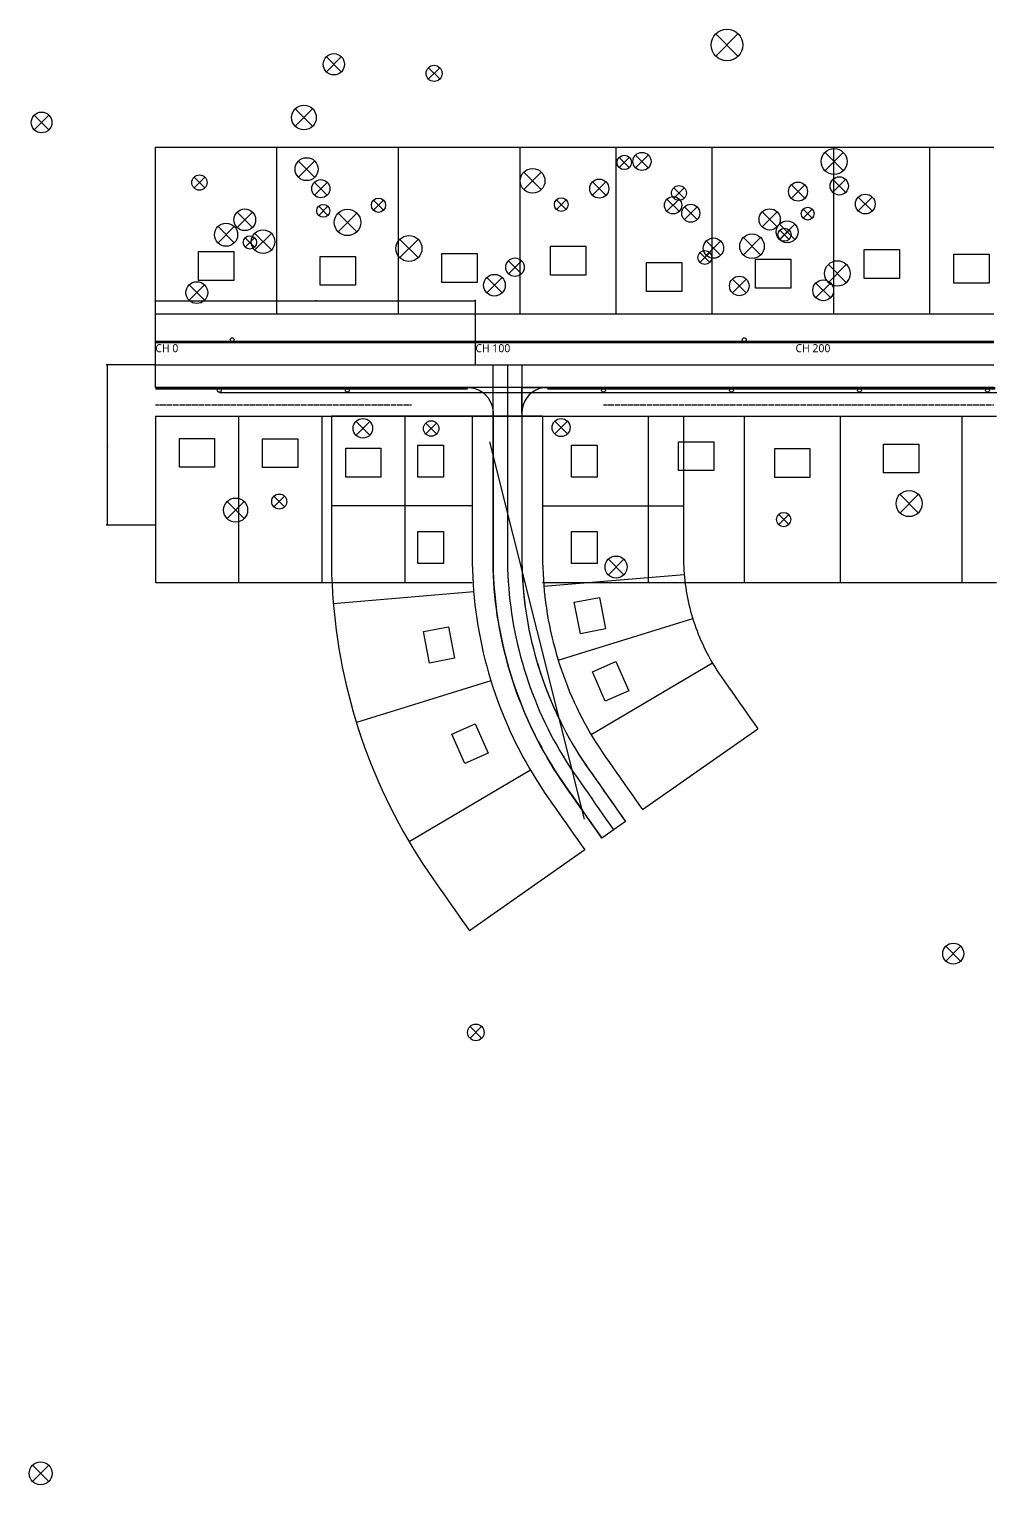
# Model space of a CAD drawing. Header units: metres. Extents: x 21 to 1014, y 0 to 577.
# Drawn here: x 20.6 to 321.1, y 95.1 to 549.9 of the extents above; entities that cross this region are included whole.
import ezdxf

# ---------------------------------------------------------------- set-up
doc = ezdxf.new("R2010")
doc.units = ezdxf.units.M
doc.linetypes.add('CENTER', pattern=[5.08, 3.175, -0.635, 0.635, -0.635])
doc.linetypes.add('DASHED', pattern=[1.524, 1.27, -0.254])
for name, color, linetype in [('C-ANNO', 7, 'CONTINUOUS'), ('C-BLDG', 9, 'CONTINUOUS'), ('C-DIMS', 2, 'CONTINUOUS'), ('C-DRAIN', 5, 'CONTINUOUS'), ('C-PROP-CADASTRE', 4, 'CONTINUOUS'), ('C-ROAD-CL', 1, 'CENTER'), ('C-ROAD-KERB', 7, 'CONTINUOUS'), ('C-ROAD-PAVE', 8, 'CONTINUOUS'), ('C-VEG-TREE', 3, 'CONTINUOUS'), ('C-WATR', 140, 'DASHED')]:
    doc.layers.add(name, color=color, linetype=linetype)
doc.styles.add('OpenSans', font='OpenSans-Regular.ttf')
doc.styles.add('OpenSansCondensed-Light', font='OpenSansCondensed-Light.ttf')
doc.dimstyles.new('EZ_M_100_H25_CM', dxfattribs={"dimtxt": 0.25, "dimasz": 0.25, "dimexe": 0.375, "dimexo": 0.125, "dimgap": 0.1, "dimtad": 1, "dimlfac": 100, "dimzin": 12, "dimdsep": 46, "dimtxsty": 'OpenSansCondensed-Light', "dimtsz": 0.125, "dimcen": 2.5, "dimazin": 3, "dimtfac": 0.5, "dimtmove": 2, "dimatfit": 3})

# ---------------------------------------------------------------- blocks, each defined once
blk = doc.blocks.new('TREE')
for p, q in [((-0.7, -0.7), (0.7, 0.7)), ((-0.7, 0.7), (0.7, -0.7))]:
    blk.add_line(p, q)
blk.add_circle((0, 0), 1)

msp = doc.modelspace()

# ---------------------------------------------------------------- linework, layer by layer
at = {"layer": 'C-BLDG'}
for points in [[(183.5, 482.09011), (194.5, 482.09011), (194.5, 473.09011), (183.5, 473.09011)], [(73.5, 480.42881), (84.5, 480.42881), (84.5, 471.42881), (73.5, 471.42881)], [(111.5, 478.94067), (122.5, 478.94067), (122.5, 469.94067), (111.5, 469.94067)], [(149.5, 479.80761), (160.5, 479.80761), (160.5, 470.80761), (149.5, 470.80761)], [(247.5, 478.02397), (258.5, 478.02397), (258.5, 469.02397), (247.5, 469.02397)], [(281.5, 481.04794), (292.5, 481.04794), (292.5, 472.04794), (281.5, 472.04794)], [(309.5, 479.57731), (320.5, 479.57731), (320.5, 470.57731), (309.5, 470.57731)], [(213.5, 476.99922), (224.5, 476.99922), (224.5, 467.99922), (213.5, 467.99922)], [(67.5, 422.05961), (78.5, 422.05961), (78.5, 413.05961), (67.5, 413.05961)], [(93.5, 421.9593), (104.5, 421.9593), (104.5, 412.9593), (93.5, 412.9593)], [(119.5, 419.00359), (130.5, 419.00359), (130.5, 410.00359), (119.5, 410.00359)], [(150, 420), (150, 410), (142, 410), (142, 420)], [(198, 420), (198, 410), (190, 410), (190, 420)], [(223.5, 421.04192), (234.5, 421.04192), (234.5, 412.04192), (223.5, 412.04192)], [(253.5, 418.8923), (264.5, 418.8923), (264.5, 409.8923), (253.5, 409.8923)], [(287.5, 420.26978), (298.5, 420.26978), (298.5, 411.26978), (287.5, 411.26978)], [(150, 393), (150, 383), (142, 383), (142, 393)], [(198, 393), (198, 383), (190, 383), (190, 393)], [(198.73222, 372.38287), (200.63717, 362.56599), (192.78367, 361.04203), (190.87871, 370.85891)], [(151.61119, 363.2391), (153.51614, 353.42222), (145.66264, 351.89825), (143.75768, 361.71514)], [(203.84767, 352.33848), (207.89481, 343.19404), (200.57927, 339.95633), (196.53212, 349.10076)], [(159.9544, 332.91218), (164.00154, 323.76775), (156.686, 320.53003), (152.63885, 329.67446)]]:
    msp.add_lwpolyline(points, close=True, dxfattribs=at)
at = {"layer": 'C-DRAIN'}
for points in [[(80, 436.4), (84, 436.4), (88, 436.4), (92, 436.4), (96, 436.4), (100, 436.4), (104, 436.4), (108, 436.4), (112, 436.4), (116, 436.4), (120, 436.4), (124, 436.4), (128, 436.4), (132, 436.4), (136, 436.4), (140, 436.4), (144, 436.4), (148, 436.4), (152, 436.4), (156, 436.4), (160, 436.4), (164, 436.4), (168, 436.4), (172, 436.4), (176, 436.4), (180, 436.4), (184, 436.4), (188, 436.4), (192, 436.4), (196, 436.4), (200, 436.4), (204, 436.4), (208, 436.4), (212, 436.4), (216, 436.4), (220, 436.4), (224, 436.4), (228, 436.4), (232, 436.4), (236, 436.4), (240, 436.4), (244, 436.4), (248, 436.4), (252, 436.4), (256, 436.4), (260, 436.4), (264, 436.4), (268, 436.4), (272, 436.4), (276, 436.4), (280, 436.4), (284, 436.4), (288, 436.4), (292, 436.4), (296, 436.4), (300, 436.4), (304, 436.4), (308, 436.4), (312, 436.4), (316, 436.4), (320, 436.4), (324, 436.4)], [(164.4, 421), (193.99742, 303.12898)]]:
    msp.add_lwpolyline(points, dxfattribs=at)
for centre in [(84, 452.9), (244, 452.9), (80, 437.1), (120, 437.1), (200, 437.1), (240, 437.1), (280, 437.1), (320, 437.1)]:
    msp.add_circle(centre, 0.6, dxfattribs=at)
at = {"layer": 'C-PROP-CADASTRE'}
for points in [[(60, 513), (62, 513), (64, 513), (66, 513), (68, 513), (70, 513), (72, 513), (74, 513), (76, 513), (78, 513), (80, 513), (82, 513), (84, 513), (86, 513), (88, 513), (90, 513), (92, 513), (94, 513), (96, 513), (98, 513), (100, 513), (102, 513), (104, 513), (106, 513), (108, 513), (110, 513), (112, 513), (114, 513), (116, 513), (118, 513), (120, 513), (122, 513), (124, 513), (126, 513), (128, 513), (130, 513), (132, 513), (134, 513), (136, 513), (138, 513), (140, 513), (142, 513), (144, 513), (146, 513), (148, 513), (150, 513), (152, 513), (154, 513), (156, 513), (158, 513), (160, 513), (162, 513), (164, 513), (166, 513), (168, 513), (170, 513), (172, 513), (174, 513), (176, 513), (178, 513), (180, 513), (182, 513), (184, 513), (186, 513), (188, 513), (190, 513), (192, 513), (194, 513), (196, 513), (198, 513), (200, 513), (202, 513), (204, 513), (206, 513), (208, 513), (210, 513), (212, 513), (214, 513), (216, 513), (218, 513), (220, 513), (222, 513), (224, 513), (226, 513), (228, 513), (230, 513), (232, 513), (234, 513), (236, 513), (238, 513), (240, 513), (242, 513), (244, 513), (246, 513), (248, 513), (250, 513), (252, 513), (254, 513), (256, 513), (258, 513), (260, 513), (262, 513), (264, 513), (266, 513), (268, 513), (270, 513), (272, 513), (274, 513), (276, 513), (278, 513), (280, 513), (282, 513), (284, 513), (286, 513), (288, 513), (290, 513), (292, 513), (294, 513), (296, 513), (298, 513), (300, 513), (302, 513), (304, 513), (306, 513), (308, 513), (310, 513), (312, 513), (314, 513), (316, 513), (318, 513), (320, 513), (322, 513)], [(60, 461), (60, 513)], [(98, 461), (98, 513)], [(136, 461), (136, 513)], [(174, 461), (174, 513)], [(204, 461), (204, 513)], [(234, 461), (234, 513)], [(272, 461), (272, 513)], [(302, 461), (302, 513)], [(60, 461), (62, 461), (64, 461), (66, 461), (68, 461), (70, 461), (72, 461), (74, 461), (76, 461), (78, 461), (80, 461), (82, 461), (84, 461), (86, 461), (88, 461), (90, 461), (92, 461), (94, 461), (96, 461), (98, 461), (100, 461), (102, 461), (104, 461), (106, 461), (108, 461), (110, 461), (112, 461), (114, 461), (116, 461), (118, 461), (120, 461), (122, 461), (124, 461), (126, 461), (128, 461), (130, 461), (132, 461), (134, 461), (136, 461), (138, 461), (140, 461), (142, 461), (144, 461), (146, 461), (148, 461), (150, 461), (152, 461), (154, 461), (156, 461), (158, 461), (160, 461), (162, 461), (164, 461), (166, 461), (168, 461), (170, 461), (172, 461), (174, 461), (176, 461), (178, 461), (180, 461), (182, 461), (184, 461), (186, 461), (188, 461), (190, 461), (192, 461), (194, 461), (196, 461), (198, 461), (200, 461), (202, 461), (204, 461), (206, 461), (208, 461), (210, 461), (212, 461), (214, 461), (216, 461), (218, 461), (220, 461), (222, 461), (224, 461), (226, 461), (228, 461), (230, 461), (232, 461), (234, 461), (236, 461), (238, 461), (240, 461), (242, 461), (244, 461), (246, 461), (248, 461), (250, 461), (252, 461), (254, 461), (256, 461), (258, 461), (260, 461), (262, 461), (264, 461), (266, 461), (268, 461), (270, 461), (272, 461), (274, 461), (276, 461), (278, 461), (280, 461), (282, 461), (284, 461), (286, 461), (288, 461), (290, 461), (292, 461), (294, 461), (296, 461), (298, 461), (300, 461), (302, 461), (304, 461), (306, 461), (308, 461), (310, 461), (312, 461), (314, 461), (316, 461), (318, 461), (320, 461), (322, 461)], [(60, 429), (61.98, 429), (63.96, 429), (65.94, 429), (67.92, 429), (69.9, 429), (71.88, 429), (73.86, 429), (75.84, 429), (77.82, 429), (79.8, 429), (81.78, 429), (83.76, 429), (85.74, 429), (87.72, 429), (89.7, 429), (91.68, 429), (93.66, 429), (95.64, 429), (97.62, 429), (99.6, 429), (101.58, 429), (103.56, 429), (105.54, 429), (107.52, 429), (109.5, 429), (111.48, 429), (113.46, 429), (115.44, 429), (117.42, 429), (119.4, 429), (121.38, 429), (123.36, 429), (125.34, 429), (127.32, 429), (129.3, 429), (131.28, 429), (133.26, 429), (135.24, 429), (137.22, 429), (139.2, 429), (141.18, 429), (143.16, 429), (145.14, 429), (147.12, 429), (149.1, 429), (151.08, 429), (153.06, 429), (155.04, 429), (157.02, 429), (159, 429)], [(60, 429), (60, 377)], [(86, 429), (86, 377)], [(112, 429), (112, 377)], [(115, 429), (115, 427.01009), (115, 425.02018), (115, 423.03027), (115, 421.04036), (115, 419.05045), (115, 417.06054), (115, 415.07063), (115, 413.08072), (115, 411.0908), (115, 409.10089), (115, 407.11098), (115, 405.12107), (115, 403.13116), (115, 401.14125), (115, 399.15134), (115, 397.16143), (115, 395.17152), (115, 393.18161), (115, 391.1917), (115, 389.20179), (115, 387.21188), (115, 385.22197), (115.01899, 382.42184), (115.0858, 379.52069), (115.20071, 376.62105), (115.36368, 373.72371), (115.57467, 370.82947), (115.83362, 367.93913), (116.14047, 365.05348), (116.49512, 362.17331), (116.89749, 359.29942), (117.34745, 356.4326), (117.84489, 353.57363), (118.38966, 350.7233), (118.98163, 347.8824), (119.62062, 345.05171), (120.30646, 342.232), (121.03896, 339.42405), (121.81792, 336.62864), (122.64313, 333.84652), (123.51436, 331.07847), (124.43137, 328.32525), (125.3939, 325.58761), (126.4017, 322.86631), (127.45448, 320.16209), (128.55196, 317.4757), (129.69383, 314.80788), (130.87979, 312.15936), (132.1095, 309.53088), (133.38262, 306.92314), (134.69881, 304.33687), (136.0577, 301.77278), (137.45893, 299.23158), (138.9021, 296.71396), (140.38682, 294.22062), (141.91267, 291.75224), (143.47925, 289.30951), (145.08612, 286.89308), (146.70626, 284.54148), (147.84763, 282.91144), (148.98899, 281.2814), (150.13036, 279.65136), (151.27173, 278.02132), (152.41309, 276.39128), (153.55446, 274.76124), (154.69582, 273.1312), (155.83719, 271.50116), (156.97856, 269.87112), (158.11992, 268.24108)], [(159, 429), (115, 429)], [(138, 429), (138, 377)], [(159, 429), (159, 427.01009), (159, 425.02018), (159, 423.03027), (159, 421.04036), (159, 419.05045), (159, 417.06054), (159, 415.07063), (159, 413.08072), (159, 411.0908), (159, 409.10089), (159, 407.11098), (159, 405.12107), (159, 403.13116), (159, 401.14125), (159, 399.15134), (159, 397.16143), (159, 395.17152), (159, 393.18161), (159, 391.1917), (159, 389.20179), (159, 387.21188), (159, 385.22197), (159.01422, 383.07007), (159.06423, 380.89835), (159.15024, 378.72776), (159.27224, 376.55889), (159.43018, 374.39235), (159.62403, 372.22872), (159.85372, 370.0686), (160.11921, 367.91259), (160.4204, 365.76128), (160.75723, 363.61526), (161.1296, 361.47512), (161.5374, 359.34145), (161.98053, 357.21483), (162.45886, 355.09585), (162.97226, 352.9851), (163.52059, 350.88315), (164.1037, 348.79058), (164.72143, 346.70797), (165.37361, 344.63588), (166.06005, 342.5749), (166.78058, 340.52558), (167.53499, 338.48849), (168.32307, 336.46419), (169.14461, 334.45324), (169.99938, 332.45619), (170.88716, 330.47358), (171.80768, 328.50597), (172.7607, 326.55389), (173.74597, 324.61789), (174.7632, 322.69848), (175.81211, 320.79621), (176.89243, 318.9116), (178.00385, 317.04515), (179.14606, 315.19739), (180.31876, 313.36883), (181.52161, 311.55996), (182.74895, 309.77884), (183.89032, 308.1488), (185.03168, 306.51876), (186.17305, 304.88872), (187.31442, 303.25868), (188.45578, 301.62864), (189.59715, 299.9986), (190.73851, 298.36856), (191.87988, 296.73852), (193.02125, 295.10849), (194.16261, 293.47845)], [(159, 429), (181, 429)], [(181, 429), (159, 429)], [(181, 429), (182.99783, 429), (184.99565, 429), (186.99348, 429), (188.9913, 429), (190.98913, 429), (192.98696, 429), (194.98478, 429), (196.98261, 429), (198.98043, 429), (200.97826, 429), (202.97609, 429), (204.97391, 429), (206.97174, 429), (208.96957, 429), (210.96739, 429), (212.96522, 429), (214.96304, 429), (216.96087, 429), (218.9587, 429), (220.95652, 429), (222.95435, 429), (224.95217, 429), (226.95, 429), (228.94783, 429), (230.94565, 429), (232.94348, 429), (234.9413, 429), (236.93913, 429), (238.93696, 429), (240.93478, 429), (242.93261, 429), (244.93043, 429), (246.92826, 429), (248.92609, 429), (250.92391, 429), (252.92174, 429), (254.91957, 429), (256.91739, 429), (258.91522, 429), (260.91304, 429), (262.91087, 429), (264.9087, 429), (266.90652, 429), (268.90435, 429), (270.90217, 429), (272.9, 429), (274.89783, 429), (276.89565, 429), (278.89348, 429), (280.8913, 429), (282.88913, 429), (284.88696, 429), (286.88478, 429), (288.88261, 429), (290.88043, 429), (292.87826, 429), (294.87609, 429), (296.87391, 429), (298.87174, 429), (300.86957, 429), (302.86739, 429), (304.86522, 429), (306.86304, 429), (308.86087, 429), (310.8587, 429), (312.85652, 429), (314.85435, 429), (316.85217, 429), (318.85, 429), (320.84783, 429), (322.84565, 429)], [(181, 429), (181, 427.01009), (181, 425.02018), (181, 423.03027), (181, 421.04036), (181, 419.05045), (181, 417.06054), (181, 415.07063), (181, 413.08072), (181, 411.0908), (181, 409.10089), (181, 407.11098), (181, 405.12107), (181, 403.13116), (181, 401.14125), (181, 399.15134), (181, 397.16143), (181, 395.17152), (181, 393.18161), (181, 391.1917), (181, 389.20179), (181, 387.21188), (181, 385.22197), (181.01183, 383.39418), (181.05344, 381.58717), (181.12501, 379.78111), (181.22652, 377.97648), (181.35794, 376.17378), (181.51923, 374.37351), (181.71035, 372.57617), (181.93125, 370.78223), (182.18186, 368.99221), (182.46213, 367.20659), (182.77196, 365.42586), (183.11128, 363.65052), (183.47998, 361.88104), (183.87798, 360.11792), (184.30517, 358.36165), (184.76141, 356.6127), (185.24659, 354.87155), (185.76058, 353.13869), (186.30323, 351.41459), (186.87439, 349.69973), (187.47392, 347.99457), (188.10163, 346.29959), (188.75736, 344.61524), (189.44094, 342.94201), (190.15216, 341.28034), (190.89084, 339.63069), (191.65677, 337.99352), (192.44975, 336.36927), (193.26954, 334.75839), (194.11594, 333.16133), (194.9887, 331.57853), (195.88759, 330.01041), (196.81236, 328.45742), (197.76275, 326.91997), (198.73851, 325.39849), (199.73936, 323.8934), (200.7703, 322.39752), (201.91166, 320.76748), (203.05303, 319.13744), (204.1944, 317.5074), (205.33576, 315.87736), (206.47713, 314.24732), (207.61849, 312.61728), (208.75986, 310.98725), (209.90122, 309.35721), (211.04259, 307.72717), (212.18396, 306.09713)], [(181, 429), (225, 429)], [(214, 429), (214, 377)], [(225, 429), (225, 427.01009), (225, 425.02018), (225, 423.03027), (225, 421.04036), (225, 419.05045), (225, 417.06054), (225, 415.07063), (225, 413.08072), (225, 411.0908), (225, 409.10089), (225, 407.11098), (225, 405.12107), (225, 403.13116), (225, 401.14125), (225, 399.15134), (225, 397.16143), (225, 395.17152), (225, 393.18161), (225, 391.1917), (225, 389.20179), (225, 387.21188), (225, 385.22197), (225.00705, 384.0424), (225.03187, 382.96483), (225.07455, 381.88782), (225.13508, 380.81166), (225.21345, 379.73666), (225.30963, 378.6631), (225.4236, 377.59129), (225.55533, 376.52152), (225.70478, 375.45407), (225.87191, 374.38925), (226.05667, 373.32735), (226.25902, 372.26866), (226.47889, 371.21346), (226.71623, 370.16206), (226.97097, 369.11474), (227.24304, 368.07179), (227.53237, 367.03349), (227.83888, 366.00014), (228.16248, 364.972), (228.50308, 363.94938), (228.86059, 362.93254), (229.23492, 361.92177), (229.62595, 360.91735), (230.03359, 359.91955), (230.45771, 358.92864), (230.89821, 357.94491), (231.35496, 356.96861), (231.82783, 356.00002), (232.3167, 355.03941), (232.82143, 354.08703), (233.34189, 353.14316), (233.87792, 352.20804), (234.42939, 351.28195), (234.99614, 350.36512), (235.57801, 349.45782), (236.17485, 348.56029), (236.81299, 347.63488), (237.95435, 346.00484), (239.09572, 344.37481), (240.23709, 342.74477), (241.37845, 341.11473), (242.51982, 339.48469), (243.66118, 337.85465), (244.80255, 336.22461), (245.94391, 334.59457), (247.08528, 332.96453), (248.22665, 331.33449)], [(244, 429), (244, 377)], [(274, 429), (274, 377)], [(312, 429), (312, 377)], [(159, 401), (115, 401)], [(181, 401), (225, 401)], [(181.37825, 375.92718), (225.22556, 379.5896)], [(60, 377), (61.98, 377), (63.96, 377), (65.94, 377), (67.92, 377), (69.9, 377), (71.88, 377), (73.86, 377), (75.84, 377), (77.82, 377), (79.8, 377), (81.78, 377), (83.76, 377), (85.74, 377), (87.72, 377), (89.7, 377), (91.68, 377), (93.66, 377), (95.64, 377), (97.62, 377), (99.6, 377), (101.58, 377), (103.56, 377), (105.54, 377), (107.52, 377), (109.5, 377), (111.48, 377), (113.46, 377), (115.44, 377), (117.42, 377), (119.4, 377), (121.38, 377), (123.36, 377), (125.34, 377), (127.32, 377), (129.3, 377), (131.28, 377), (133.26, 377), (135.24, 377), (137.22, 377), (139.2, 377), (141.18, 377), (143.16, 377), (145.14, 377), (147.12, 377), (149.1, 377), (151.08, 377), (153.06, 377), (155.04, 377), (157.02, 377), (159, 377)], [(159.4546, 374.09596), (115.60729, 370.43354)], [(181, 377), (182.99783, 377), (184.99565, 377), (186.99348, 377), (188.9913, 377), (190.98913, 377), (192.98696, 377), (194.98478, 377), (196.98261, 377), (198.98043, 377), (200.97826, 377), (202.97609, 377), (204.97391, 377), (206.97174, 377), (208.96957, 377), (210.96739, 377), (212.96522, 377), (214.96304, 377), (216.96087, 377), (218.9587, 377), (220.95652, 377), (222.95435, 377), (224.95217, 377), (226.95, 377), (228.94783, 377), (230.94565, 377), (232.94348, 377), (234.9413, 377), (236.93913, 377), (238.93696, 377), (240.93478, 377), (242.93261, 377), (244.93043, 377), (246.92826, 377), (248.92609, 377), (250.92391, 377), (252.92174, 377), (254.91957, 377), (256.91739, 377), (258.91522, 377), (260.91304, 377), (262.91087, 377), (264.9087, 377), (266.90652, 377), (268.90435, 377), (270.90217, 377), (272.9, 377), (274.89783, 377), (276.89565, 377), (278.89348, 377), (280.8913, 377), (282.88913, 377), (284.88696, 377), (286.88478, 377), (288.88261, 377), (290.88043, 377), (292.87826, 377), (294.87609, 377), (296.87391, 377), (298.87174, 377), (300.86957, 377), (302.86739, 377), (304.86522, 377), (306.86304, 377), (308.86087, 377), (310.8587, 377), (312.85652, 377), (314.85435, 377), (316.85217, 377), (318.85, 377), (320.84783, 377), (322.84565, 377)], [(185.86832, 352.7883), (227.90313, 365.79119)], [(196.13823, 329.58369), (234.02738, 351.95357)], [(164.85092, 346.28685), (122.81611, 333.28396)], [(212.18396, 306.09713), (248.22665, 331.33449)], [(177.19365, 318.39874), (139.3045, 296.02885)], [(194.16261, 293.47845), (158.11992, 268.24108)]]:
    msp.add_lwpolyline(points, dxfattribs=at)
at = {"layer": 'C-ROAD-CL'}
for points in [[(60, 445), (62, 445), (64, 445), (66, 445), (68, 445), (70, 445), (72, 445), (74, 445), (76, 445), (78, 445), (80, 445), (82, 445), (84, 445), (86, 445), (88, 445), (90, 445), (92, 445), (94, 445), (96, 445), (98, 445), (100, 445), (102, 445), (104, 445), (106, 445), (108, 445), (110, 445), (112, 445), (114, 445), (116, 445), (118, 445), (120, 445), (122, 445), (124, 445), (126, 445), (128, 445), (130, 445), (132, 445), (134, 445), (136, 445), (138, 445), (140, 445), (142, 445), (144, 445), (146, 445), (148, 445), (150, 445), (152, 445), (154, 445), (156, 445), (158, 445), (160, 445), (162, 445), (164, 445), (166, 445), (168, 445), (170, 445), (172, 445), (174, 445), (176, 445), (178, 445), (180, 445), (182, 445), (184, 445), (186, 445), (188, 445), (190, 445), (192, 445), (194, 445), (196, 445), (198, 445), (200, 445), (202, 445), (204, 445), (206, 445), (208, 445), (210, 445), (212, 445), (214, 445), (216, 445), (218, 445), (220, 445), (222, 445), (224, 445), (226, 445), (228, 445), (230, 445), (232, 445), (234, 445), (236, 445), (238, 445), (240, 445), (242, 445), (244, 445), (246, 445), (248, 445), (250, 445), (252, 445), (254, 445), (256, 445), (258, 445), (260, 445), (262, 445), (264, 445), (266, 445), (268, 445), (270, 445), (272, 445), (274, 445), (276, 445), (278, 445), (280, 445), (282, 445), (284, 445), (286, 445), (288, 445), (290, 445), (292, 445), (294, 445), (296, 445), (298, 445), (300, 445), (302, 445), (304, 445), (306, 445), (308, 445), (310, 445), (312, 445), (314, 445), (316, 445), (318, 445), (320, 445), (322, 445)], [(170, 445), (170, 443.00904), (170, 441.01808), (170, 439.02712), (170, 437.03616), (170, 435.04521), (170, 433.05425), (170, 431.06329), (170, 429.07233), (170, 427.08137), (170, 425.09041), (170, 423.09945), (170, 421.10849), (170, 419.11754), (170, 417.12658), (170, 415.13562), (170, 413.14466), (170, 411.1537), (170, 409.16274), (170, 407.17178), (170, 405.18082), (170, 403.18986), (170, 401.19891), (170, 399.20795), (170, 397.21699), (170, 395.22603), (170, 393.23507), (170, 391.24411), (170, 389.25315), (170, 387.26219), (170, 385.27124), (170.01232, 383.28034), (170.05737, 381.28991), (170.13543, 379.3005), (170.24648, 377.31267), (170.3905, 375.32695), (170.56745, 373.34389), (170.77726, 371.36404), (171.0199, 369.38795), (171.29529, 367.41615), (171.60335, 365.44919), (171.94401, 363.48761), (172.31716, 361.53196), (172.7227, 359.58277), (173.16053, 357.64057), (173.63052, 355.7059), (174.13254, 353.7793), (174.66646, 351.86129), (175.23212, 349.9524), (175.82938, 348.05316), (176.45806, 346.16409), (177.118, 344.28571), (177.80901, 342.41854), (178.5309, 340.56309), (179.28347, 338.71987), (180.06652, 336.88939), (180.87984, 335.07215), (181.72319, 333.26866), (182.59634, 331.47941), (183.49906, 329.70488), (184.43109, 327.94558), (185.39219, 326.20199), (186.38208, 324.47458), (187.40049, 322.76383), (188.44715, 321.07021), (189.52175, 319.39419), (190.62402, 317.73623), (191.75361, 316.09677), (192.89558, 314.46587), (194.03755, 312.83497), (195.17951, 311.20407), (196.32148, 309.57317), (197.46345, 307.94228), (198.60542, 306.31138), (199.74738, 304.68048), (200.88935, 303.04958), (202.03132, 301.41868), (203.17328, 299.78779)]]:
    msp.add_lwpolyline(points, dxfattribs=at)
at = {"layer": 'C-ROAD-KERB'}
for points in [[(60, 452.45), (62, 452.45), (64, 452.45), (66, 452.45), (68, 452.45), (70, 452.45), (72, 452.45), (74, 452.45), (76, 452.45), (78, 452.45), (80, 452.45), (82, 452.45), (84, 452.45), (86, 452.45), (88, 452.45), (90, 452.45), (92, 452.45), (94, 452.45), (96, 452.45), (98, 452.45), (100, 452.45), (102, 452.45), (104, 452.45), (106, 452.45), (108, 452.45), (110, 452.45), (112, 452.45), (114, 452.45), (116, 452.45), (118, 452.45), (120, 452.45), (122, 452.45), (124, 452.45), (126, 452.45), (128, 452.45), (130, 452.45), (132, 452.45), (134, 452.45), (136, 452.45), (138, 452.45), (140, 452.45), (142, 452.45), (144, 452.45), (146, 452.45), (148, 452.45), (150, 452.45), (152, 452.45), (154, 452.45), (156, 452.45), (158, 452.45), (160, 452.45), (162, 452.45), (164, 452.45), (166, 452.45), (168, 452.45), (170, 452.45), (172, 452.45), (174, 452.45), (176, 452.45), (178, 452.45), (180, 452.45), (182, 452.45), (184, 452.45), (186, 452.45), (188, 452.45), (190, 452.45), (192, 452.45), (194, 452.45), (196, 452.45), (198, 452.45), (200, 452.45), (202, 452.45), (204, 452.45), (206, 452.45), (208, 452.45), (210, 452.45), (212, 452.45), (214, 452.45), (216, 452.45), (218, 452.45), (220, 452.45), (222, 452.45), (224, 452.45), (226, 452.45), (228, 452.45), (230, 452.45), (232, 452.45), (234, 452.45), (236, 452.45), (238, 452.45), (240, 452.45), (242, 452.45), (244, 452.45), (246, 452.45), (248, 452.45), (250, 452.45), (252, 452.45), (254, 452.45), (256, 452.45), (258, 452.45), (260, 452.45), (262, 452.45), (264, 452.45), (266, 452.45), (268, 452.45), (270, 452.45), (272, 452.45), (274, 452.45), (276, 452.45), (278, 452.45), (280, 452.45), (282, 452.45), (284, 452.45), (286, 452.45), (288, 452.45), (290, 452.45), (292, 452.45), (294, 452.45), (296, 452.45), (298, 452.45), (300, 452.45), (302, 452.45), (304, 452.45), (306, 452.45), (308, 452.45), (310, 452.45), (312, 452.45), (314, 452.45), (316, 452.45), (318, 452.45), (320, 452.45), (322, 452.45)], [(60, 452), (62, 452), (64, 452), (66, 452), (68, 452), (70, 452), (72, 452), (74, 452), (76, 452), (78, 452), (80, 452), (82, 452), (84, 452), (86, 452), (88, 452), (90, 452), (92, 452), (94, 452), (96, 452), (98, 452), (100, 452), (102, 452), (104, 452), (106, 452), (108, 452), (110, 452), (112, 452), (114, 452), (116, 452), (118, 452), (120, 452), (122, 452), (124, 452), (126, 452), (128, 452), (130, 452), (132, 452), (134, 452), (136, 452), (138, 452), (140, 452), (142, 452), (144, 452), (146, 452), (148, 452), (150, 452), (152, 452), (154, 452), (156, 452), (158, 452), (160, 452), (162, 452), (164, 452), (166, 452), (168, 452), (170, 452), (172, 452), (174, 452), (176, 452), (178, 452), (180, 452), (182, 452), (184, 452), (186, 452), (188, 452), (190, 452), (192, 452), (194, 452), (196, 452), (198, 452), (200, 452), (202, 452), (204, 452), (206, 452), (208, 452), (210, 452), (212, 452), (214, 452), (216, 452), (218, 452), (220, 452), (222, 452), (224, 452), (226, 452), (228, 452), (230, 452), (232, 452), (234, 452), (236, 452), (238, 452), (240, 452), (242, 452), (244, 452), (246, 452), (248, 452), (250, 452), (252, 452), (254, 452), (256, 452), (258, 452), (260, 452), (262, 452), (264, 452), (266, 452), (268, 452), (270, 452), (272, 452), (274, 452), (276, 452), (278, 452), (280, 452), (282, 452), (284, 452), (286, 452), (288, 452), (290, 452), (292, 452), (294, 452), (296, 452), (298, 452), (300, 452), (302, 452), (304, 452), (306, 452), (308, 452), (310, 452), (312, 452), (314, 452), (316, 452), (318, 452), (320, 452), (322, 452)], [(60, 438), (61.9898, 438), (63.97959, 438), (65.96939, 438), (67.95918, 438), (69.94898, 438), (71.93878, 438), (73.92857, 438), (75.91837, 438), (77.90816, 438), (79.89796, 438), (81.88776, 438), (83.87755, 438), (85.86735, 438), (87.85714, 438), (89.84694, 438), (91.83673, 438), (93.82653, 438), (95.81633, 438), (97.80612, 438), (99.79592, 438), (101.78571, 438), (103.77551, 438), (105.76531, 438), (107.7551, 438), (109.7449, 438), (111.73469, 438), (113.72449, 438), (115.71429, 438), (117.70408, 438), (119.69388, 438), (121.68367, 438), (123.67347, 438), (125.66327, 438), (127.65306, 438), (129.64286, 438), (131.63265, 438), (133.62245, 438), (135.61224, 438), (137.60204, 438), (139.59184, 438), (141.58163, 438), (143.57143, 438), (145.56122, 438), (147.55102, 438), (149.54082, 438), (151.53061, 438), (153.52041, 438), (155.5102, 438), (157.5, 438)], [(60, 437.55), (61.9898, 437.55), (63.97959, 437.55), (65.96939, 437.55), (67.95918, 437.55), (69.94898, 437.55), (71.93878, 437.55), (73.92857, 437.55), (75.91837, 437.55), (77.90816, 437.55), (79.89796, 437.55), (81.88776, 437.55), (83.87755, 437.55), (85.86735, 437.55), (87.85714, 437.55), (89.84694, 437.55), (91.83673, 437.55), (93.82653, 437.55), (95.81633, 437.55), (97.80612, 437.55), (99.79592, 437.55), (101.78571, 437.55), (103.77551, 437.55), (105.76531, 437.55), (107.7551, 437.55), (109.7449, 437.55), (111.73469, 437.55), (113.72449, 437.55), (115.71429, 437.55), (117.70408, 437.55), (119.69388, 437.55), (121.68367, 437.55), (123.67347, 437.55), (125.66327, 437.55), (127.65306, 437.55), (129.64286, 437.55), (131.63265, 437.55), (133.62245, 437.55), (135.61224, 437.55), (137.60204, 437.55), (139.59184, 437.55), (141.58163, 437.55), (143.57143, 437.55), (145.56122, 437.55), (147.55102, 437.55), (149.54082, 437.55), (151.53061, 437.55), (153.52041, 437.55), (155.5102, 437.55), (157.5, 437.55)], [(157.5, 438), (158.75148, 437.90151), (159.97214, 437.60845), (161.13192, 437.12805), (162.20228, 436.47214), (163.15685, 435.65685), (163.97214, 434.70228), (164.62805, 433.63192), (165.10845, 432.47214), (165.40151, 431.25148), (165.5, 430)], [(182.5, 438), (181.24852, 437.90151), (180.02786, 437.60845), (178.86808, 437.12805), (177.79772, 436.47214), (176.84315, 435.65685), (176.02786, 434.70228), (175.37195, 433.63192), (174.89155, 432.47214), (174.59849, 431.25148), (174.5, 430)], [(182.5, 438), (184.49891, 438), (186.49782, 438), (188.49673, 438), (190.49564, 438), (192.49455, 438), (194.49346, 438), (196.49237, 438), (198.49129, 438), (200.4902, 438), (202.48911, 438), (204.48802, 438), (206.48693, 438), (208.48584, 438), (210.48475, 438), (212.48366, 438), (214.48257, 438), (216.48148, 438), (218.48039, 438), (220.4793, 438), (222.47821, 438), (224.47712, 438), (226.47603, 438), (228.47495, 438), (230.47386, 438), (232.47277, 438), (234.47168, 438), (236.47059, 438), (238.4695, 438), (240.46841, 438), (242.46732, 438), (244.46623, 438), (246.46514, 438), (248.46405, 438), (250.46296, 438), (252.46187, 438), (254.46078, 438), (256.45969, 438), (258.45861, 438), (260.45752, 438), (262.45643, 438), (264.45534, 438), (266.45425, 438), (268.45316, 438), (270.45207, 438), (272.45098, 438), (274.44989, 438), (276.4488, 438), (278.44771, 438), (280.44662, 438), (282.44553, 438), (284.44444, 438), (286.44336, 438), (288.44227, 438), (290.44118, 438), (292.44009, 438), (294.439, 438), (296.43791, 438), (298.43682, 438), (300.43573, 438), (302.43464, 438), (304.43355, 438), (306.43246, 438), (308.43137, 438), (310.43028, 438), (312.42919, 438), (314.4281, 438), (316.42702, 438), (318.42593, 438), (320.42484, 438), (322.42375, 438)], [(182.5, 437.55), (184.49891, 437.55), (186.49782, 437.55), (188.49673, 437.55), (190.49564, 437.55), (192.49455, 437.55), (194.49346, 437.55), (196.49237, 437.55), (198.49129, 437.55), (200.4902, 437.55), (202.48911, 437.55), (204.48802, 437.55), (206.48693, 437.55), (208.48584, 437.55), (210.48475, 437.55), (212.48366, 437.55), (214.48257, 437.55), (216.48148, 437.55), (218.48039, 437.55), (220.4793, 437.55), (222.47821, 437.55), (224.47712, 437.55), (226.47603, 437.55), (228.47495, 437.55), (230.47386, 437.55), (232.47277, 437.55), (234.47168, 437.55), (236.47059, 437.55), (238.4695, 437.55), (240.46841, 437.55), (242.46732, 437.55), (244.46623, 437.55), (246.46514, 437.55), (248.46405, 437.55), (250.46296, 437.55), (252.46187, 437.55), (254.46078, 437.55), (256.45969, 437.55), (258.45861, 437.55), (260.45752, 437.55), (262.45643, 437.55), (264.45534, 437.55), (266.45425, 437.55), (268.45316, 437.55), (270.45207, 437.55), (272.45098, 437.55), (274.44989, 437.55), (276.4488, 437.55), (278.44771, 437.55), (280.44662, 437.55), (282.44553, 437.55), (284.44444, 437.55), (286.44336, 437.55), (288.44227, 437.55), (290.44118, 437.55), (292.44009, 437.55), (294.439, 437.55), (296.43791, 437.55), (298.43682, 437.55), (300.43573, 437.55), (302.43464, 437.55), (304.43355, 437.55), (306.43246, 437.55), (308.43137, 437.55), (310.43028, 437.55), (312.42919, 437.55), (314.4281, 437.55), (316.42702, 437.55), (318.42593, 437.55), (320.42484, 437.55), (322.42375, 437.55)], [(165.5, 430), (165.5, 428.02423), (165.5, 426.04846), (165.5, 424.07269), (165.5, 422.09692), (165.5, 420.12116), (165.5, 418.14539), (165.5, 416.16962), (165.5, 414.19385), (165.5, 412.21808), (165.5, 410.24231), (165.5, 408.26654), (165.5, 406.29077), (165.5, 404.315), (165.5, 402.33923), (165.5, 400.36347), (165.5, 398.3877), (165.5, 396.41193), (165.5, 394.43616), (165.5, 392.46039), (165.5, 390.48462), (165.5, 388.50885), (165.5, 386.53308), (165.50085, 384.54071), (165.52528, 382.49102), (165.58346, 380.44201), (165.67537, 378.39424), (165.80098, 376.34825), (165.96025, 374.30461), (166.15316, 372.26387), (166.37963, 370.22658), (166.63961, 368.1933), (166.93304, 366.16457), (167.25983, 364.14095), (167.61989, 362.12298), (168.01312, 360.11122), (168.43942, 358.1062), (168.89868, 356.10847), (169.39076, 354.11858), (169.91554, 352.13705), (170.47288, 350.16444), (171.06261, 348.20126), (171.68458, 346.24807), (172.33863, 344.30537), (173.02458, 342.37371), (173.74223, 340.45361), (174.4914, 338.54558), (175.27188, 336.65014), (176.08346, 334.76781), (176.92593, 332.8991), (177.79904, 331.04451), (178.70257, 329.20455), (179.63627, 327.37971), (180.59989, 325.57049), (181.59317, 323.77738), (182.61583, 322.00087), (183.6676, 320.24144), (184.7482, 318.49956), (185.85733, 316.77571), (186.99469, 315.07035), (188.15455, 313.39124), (189.28781, 311.77279), (190.42106, 310.15433), (191.55432, 308.53588), (192.68757, 306.91742), (193.82083, 305.29897), (194.95408, 303.68051), (196.08734, 302.06206), (197.22059, 300.4436), (198.35384, 298.82515), (199.4871, 297.20669)], [(174.5, 430), (174.5, 428.02423), (174.5, 426.04846), (174.5, 424.07269), (174.5, 422.09692), (174.5, 420.12116), (174.5, 418.14539), (174.5, 416.16962), (174.5, 414.19385), (174.5, 412.21808), (174.5, 410.24231), (174.5, 408.26654), (174.5, 406.29077), (174.5, 404.315), (174.5, 402.33923), (174.5, 400.36347), (174.5, 398.3877), (174.5, 396.41193), (174.5, 394.43616), (174.5, 392.46039), (174.5, 390.48462), (174.5, 388.50885), (174.5, 386.53308), (174.50079, 384.57392), (174.52346, 382.67239), (174.57743, 380.7715), (174.66269, 378.87176), (174.77922, 376.97368), (174.92698, 375.07777), (175.10594, 373.18455), (175.31604, 371.29454), (175.55723, 369.40824), (175.82945, 367.52617), (176.13261, 365.64883), (176.46664, 363.77674), (176.83145, 361.91041), (177.22694, 360.05033), (177.65299, 358.19702), (178.1095, 356.35097), (178.59635, 354.51269), (179.11339, 352.68267), (179.66049, 350.86141), (180.23751, 349.04941), (180.84427, 347.24715), (181.48063, 345.45513), (182.14641, 343.67383), (182.84142, 341.90373), (183.56548, 340.14531), (184.31839, 338.39905), (185.09996, 336.66543), (185.90995, 334.94491), (186.74817, 333.23795), (187.61438, 331.54503), (188.50833, 329.8666), (189.42981, 328.20311), (190.37854, 326.55502), (191.35428, 324.92278), (192.35677, 323.30682), (193.38572, 321.70758), (194.44086, 320.1255), (195.52692, 318.55343), (196.66018, 316.93498), (197.79343, 315.31652), (198.92669, 313.69807), (200.05994, 312.07961), (201.19319, 310.46116), (202.32645, 308.8427), (203.4597, 307.22425), (204.59296, 305.60579), (205.72621, 303.98734), (206.85947, 302.36888)]]:
    msp.add_lwpolyline(points, dxfattribs=at)
at = {"layer": 'C-ROAD-PAVE'}
msp.add_lwpolyline([(322, 438), (320, 438), (318, 438), (316, 438), (314, 438), (312, 438), (310, 438), (308, 438), (306, 438), (304, 438), (302, 438), (300, 438), (298, 438), (296, 438), (294, 438), (292, 438), (290, 438), (288, 438), (286, 438), (284, 438), (282, 438), (280, 438), (278, 438), (276, 438), (274, 438), (272, 438), (270, 438), (268, 438), (266, 438), (264, 438), (262, 438), (260, 438), (258, 438), (256, 438), (254, 438), (252, 438), (250, 438), (248, 438), (246, 438), (244, 438), (242, 438), (240, 438), (238, 438), (236, 438), (234, 438), (232, 438), (230, 438), (228, 438), (226, 438), (224, 438), (222, 438), (220, 438), (218, 438), (216, 438), (214, 438), (212, 438), (210, 438), (208, 438), (206, 438), (204, 438), (202, 438), (200, 438), (198, 438), (196, 438), (194, 438), (192, 438), (190, 438), (188, 438), (186, 438), (184, 438), (182, 438), (180, 438), (178, 438), (176, 438), (174, 438), (172, 438), (170, 438), (168, 438), (166, 438), (164, 438), (162, 438), (160, 438), (158, 438), (156, 438), (154, 438), (152, 438), (150, 438), (148, 438), (146, 438), (144, 438), (142, 438), (140, 438), (138, 438), (136, 438), (134, 438), (132, 438), (130, 438), (128, 438), (126, 438), (124, 438), (122, 438), (120, 438), (118, 438), (116, 438), (114, 438), (112, 438), (110, 438), (108, 438), (106, 438), (104, 438), (102, 438), (100, 438), (98, 438), (96, 438), (94, 438), (92, 438), (90, 438), (88, 438), (86, 438), (84, 438), (82, 438), (80, 438), (78, 438), (76, 438), (74, 438), (72, 438), (70, 438), (68, 438), (66, 438), (64, 438), (62, 438), (60, 438), (60, 452), (62, 452), (64, 452), (66, 452), (68, 452), (70, 452), (72, 452), (74, 452), (76, 452), (78, 452), (80, 452), (82, 452), (84, 452), (86, 452), (88, 452), (90, 452), (92, 452), (94, 452), (96, 452), (98, 452), (100, 452), (102, 452), (104, 452), (106, 452), (108, 452), (110, 452), (112, 452), (114, 452), (116, 452), (118, 452), (120, 452), (122, 452), (124, 452), (126, 452), (128, 452), (130, 452), (132, 452), (134, 452), (136, 452), (138, 452), (140, 452), (142, 452), (144, 452), (146, 452), (148, 452), (150, 452), (152, 452), (154, 452), (156, 452), (158, 452), (160, 452), (162, 452), (164, 452), (166, 452), (168, 452), (170, 452), (172, 452), (174, 452), (176, 452), (178, 452), (180, 452), (182, 452), (184, 452), (186, 452), (188, 452), (190, 452), (192, 452), (194, 452), (196, 452), (198, 452), (200, 452), (202, 452), (204, 452), (206, 452), (208, 452), (210, 452), (212, 452), (214, 452), (216, 452), (218, 452), (220, 452), (222, 452), (224, 452), (226, 452), (228, 452), (230, 452), (232, 452), (234, 452), (236, 452), (238, 452), (240, 452), (242, 452), (244, 452), (246, 452), (248, 452), (250, 452), (252, 452), (254, 452), (256, 452), (258, 452), (260, 452), (262, 452), (264, 452), (266, 452), (268, 452), (270, 452), (272, 452), (274, 452), (276, 452), (278, 452), (280, 452), (282, 452), (284, 452), (286, 452), (288, 452), (290, 452), (292, 452), (294, 452), (296, 452), (298, 452), (300, 452), (302, 452), (304, 452), (306, 452), (308, 452), (310, 452), (312, 452), (314, 452), (316, 452), (318, 452), (320, 452), (322, 452)], dxfattribs=at)
for points in [[(174.5, 445), (174.5, 443.00904), (174.5, 441.01808), (174.5, 439.02712), (174.5, 437.03616), (174.5, 435.04521), (174.5, 433.05425), (174.5, 431.06329), (174.5, 429.07233), (174.5, 427.08137), (174.5, 425.09041), (174.5, 423.09945), (174.5, 421.10849), (174.5, 419.11754), (174.5, 417.12658), (174.5, 415.13562), (174.5, 413.14466), (174.5, 411.1537), (174.5, 409.16274), (174.5, 407.17178), (174.5, 405.18082), (174.5, 403.18986), (174.5, 401.19891), (174.5, 399.20795), (174.5, 397.21699), (174.5, 395.22603), (174.5, 393.23507), (174.5, 391.24411), (174.5, 389.25315), (174.5, 387.26219), (174.5, 385.27124), (174.51186, 383.34482), (174.55522, 381.42904), (174.63035, 379.51424), (174.73724, 377.60094), (174.87586, 375.68969), (175.04617, 373.78099), (175.24812, 371.87539), (175.48166, 369.9734), (175.74672, 368.07554), (176.04323, 366.18235), (176.37111, 364.29433), (176.73027, 362.41201), (177.1206, 360.53591), (177.54201, 358.66655), (177.99438, 356.80443), (178.47757, 354.95007), (178.99147, 353.10399), (179.53592, 351.26669), (180.11078, 349.43867), (180.71588, 347.62044), (181.35107, 345.8125), (182.01617, 344.01534), (182.71099, 342.22947), (183.43534, 340.45537), (184.18903, 338.69354), (184.97184, 336.94445), (185.78357, 335.20858), (186.62398, 333.48643), (187.49285, 331.77845), (188.38993, 330.08513), (189.31498, 328.40692), (190.26775, 326.74428), (191.24797, 325.09769), (192.25538, 323.46758), (193.28969, 321.85441), (194.35062, 320.25862), (195.4398, 318.67786), (196.58176, 317.04696), (197.72373, 315.41606), (198.8657, 313.78517), (200.00767, 312.15427), (201.14963, 310.52337), (202.2916, 308.89247), (203.43357, 307.26157), (204.57553, 305.63068), (205.7175, 303.99978), (206.85947, 302.36888), (199.4871, 297.20669), (198.34513, 298.83759), (197.20317, 300.46849), (196.0612, 302.09939), (194.91923, 303.73028), (193.77726, 305.36118), (192.6353, 306.99208), (191.49333, 308.62298), (190.35136, 310.25388), (189.2094, 311.88477), (188.06743, 313.51567), (186.89742, 315.21384), (185.75382, 316.93398), (184.63891, 318.67285), (183.55301, 320.42997), (182.49641, 322.20488), (181.4694, 323.99706), (180.47226, 325.80604), (179.50527, 327.63132), (178.5687, 329.47238), (177.66281, 331.32873), (176.78783, 333.19986), (175.94402, 335.08524), (175.1316, 336.98436), (174.35081, 338.8967), (173.60184, 340.82173), (172.88492, 342.75893), (172.20024, 344.70774), (171.54798, 346.66765), (170.92833, 348.63812), (170.34145, 350.61859), (169.78751, 352.60852), (169.26667, 354.60737), (168.77905, 356.61459), (168.32481, 358.62962), (167.90405, 360.65191), (167.51691, 362.6809), (167.16348, 364.71603), (166.84386, 366.75675), (166.55815, 368.80249), (166.30641, 370.85269), (166.08872, 372.90679), (165.90515, 374.96421), (165.75573, 377.02439), (165.64051, 379.08677), (165.55952, 381.15078), (165.51278, 383.21585), (165.5, 385.27124), (165.5, 387.26219), (165.5, 389.25315), (165.5, 391.24411), (165.5, 393.23507), (165.5, 395.22603), (165.5, 397.21699), (165.5, 399.20795), (165.5, 401.19891), (165.5, 403.18986), (165.5, 405.18082), (165.5, 407.17178), (165.5, 409.16274), (165.5, 411.1537), (165.5, 413.14466), (165.5, 415.13562), (165.5, 417.12658), (165.5, 419.11754), (165.5, 421.10849), (165.5, 423.09945), (165.5, 425.09041), (165.5, 427.08137), (165.5, 429.07233), (165.5, 431.06329), (165.5, 433.05425), (165.5, 435.04521), (165.5, 437.03616), (165.5, 439.02712), (165.5, 441.01808), (165.5, 443.00904), (165.5, 445)], [(157.5, 438), (158.75148, 437.90151), (159.97214, 437.60845), (161.13192, 437.12805), (162.20228, 436.47214), (163.15685, 435.65685), (163.97214, 434.70228), (164.62805, 433.63192), (165.10845, 432.47214), (165.40151, 431.25148), (165.5, 430), (165.5, 438)], [(182.5, 438), (181.24852, 437.90151), (180.02786, 437.60845), (178.86808, 437.12805), (177.79772, 436.47214), (176.84315, 435.65685), (176.02786, 434.70228), (175.37195, 433.63192), (174.89155, 432.47214), (174.59849, 431.25148), (174.5, 430), (174.5, 438)]]:
    msp.add_lwpolyline(points, close=True, dxfattribs=at)
at = {"layer": 'C-WATR'}
for points in [[(60, 432.6), (62, 432.6), (64, 432.6), (66, 432.6), (68, 432.6), (70, 432.6), (72, 432.6), (74, 432.6), (76, 432.6), (78, 432.6), (80, 432.6), (82, 432.6), (84, 432.6), (86, 432.6), (88, 432.6), (90, 432.6), (92, 432.6), (94, 432.6), (96, 432.6), (98, 432.6), (100, 432.6), (102, 432.6), (104, 432.6), (106, 432.6), (108, 432.6), (110, 432.6), (112, 432.6), (114, 432.6), (116, 432.6), (118, 432.6), (120, 432.6), (122, 432.6), (124, 432.6), (126, 432.6), (128, 432.6), (130, 432.6), (132, 432.6), (134, 432.6), (136, 432.6), (138, 432.6), (140, 432.6)], [(200, 432.6), (202, 432.6), (204, 432.6), (206, 432.6), (208, 432.6), (210, 432.6), (212, 432.6), (214, 432.6), (216, 432.6), (218, 432.6), (220, 432.6), (222, 432.6), (224, 432.6), (226, 432.6), (228, 432.6), (230, 432.6), (232, 432.6), (234, 432.6), (236, 432.6), (238, 432.6), (240, 432.6), (242, 432.6), (244, 432.6), (246, 432.6), (248, 432.6), (250, 432.6), (252, 432.6), (254, 432.6), (256, 432.6), (258, 432.6), (260, 432.6), (262, 432.6), (264, 432.6), (266, 432.6), (268, 432.6), (270, 432.6), (272, 432.6), (274, 432.6), (276, 432.6), (278, 432.6), (280, 432.6), (282, 432.6), (284, 432.6), (286, 432.6), (288, 432.6), (290, 432.6), (292, 432.6), (294, 432.6), (296, 432.6), (298, 432.6), (300, 432.6), (302, 432.6), (304, 432.6), (306, 432.6), (308, 432.6), (310, 432.6), (312, 432.6), (314, 432.6), (316, 432.6), (318, 432.6), (320, 432.6), (322, 432.6)]]:
    msp.add_lwpolyline(points, dxfattribs=at)

# ---------------------------------------------------------------- block references
at = {"layer": 'C-VEG-TREE'}
for p, xscale, yscale in [((238.57927, 544.99018), 4.940676727332216, 4.940676727332216), ((115.77281, 538.9496), 3.325910950545243, 3.325910950545243), ((147.09569, 536.11011), 2.5094972232092, 2.5094972232092), ((24.45428, 520.76525), 3.240114463969746, 3.240114463969746), ((106.42684, 522.3094), 3.8624514137636647, 3.8624514137636647), ((107.25131, 506.17719), 3.5900230854812296, 3.5900230854812296), ((206.50951, 508.28057), 2.2536706446279413, 2.2536706446279413), ((212.03702, 508.59547), 2.8261490561436884, 2.8261490561436884), ((272.07058, 508.56356), 4.039163093868369, 4.039163093868369), ((177.85771, 502.52296), 3.857916547050998, 3.857916547050998), ((73.77584, 501.99183), 2.3987922109477435, 2.3987922109477435), ((111.69514, 500.06379), 2.8469484116678183, 2.8469484116678183), ((198.697, 500.10137), 2.984081031234582, 2.984081031234582), ((223.58201, 498.73694), 2.3184257430637727, 2.3184257430637727), ((260.79325, 499.1638), 2.96841948373987, 2.96841948373987), ((273.67134, 500.94986), 2.849080072805563, 2.849080072805563), ((129.72198, 494.91925), 2.232654440915988, 2.232654440915988), ((186.80819, 495.0944), 2.1449805024848643, 2.1449805024848643), ((221.75022, 494.91653), 2.708580948352263, 2.708580948352263), ((281.79078, 495.27973), 3.0884747638925445, 3.0884747638925445), ((87.93576, 490.36136), 3.3925837125218834, 3.3925837125218834), ((112.47521, 493.16043), 2.0237165079756676, 2.0237165079756676), ((120.03667, 489.53581), 4.126115318008874, 4.126115318008874), ((227.29152, 492.39974), 2.821003912872232, 2.821003912872232), ((251.92169, 490.47578), 3.3200578926349893, 3.3200578926349893), ((263.81689, 492.27843), 2.020846725971004, 2.020846725971004), ((82.10955, 485.70061), 3.607095558079621, 3.607095558079621), ((93.65261, 483.52167), 3.6966443476073554, 3.6966443476073554), ((257.40806, 486.59671), 3.4364641086353993, 3.4364641086353993), ((256.56758, 485.69331), 2.0534703633364955, 2.0534703633364955), ((89.54678, 483.30204), 2.077229456457286, 2.077229456457286), ((139.24383, 481.38904), 4.064927206574749, 4.064927206574749), ((234.36167, 481.51972), 3.1639570477787675, 3.1639570477787675), ((246.41429, 482.10256), 3.8412234188539, 3.8412234188539), ((172.37972, 475.54851), 2.88342243813332, 2.88342243813332), ((231.67973, 478.56635), 2.1866152462642905, 2.1866152462642905), ((273.09014, 473.59835), 3.979964220959616, 3.979964220959616), ((165.93924, 469.91477), 3.3868633624779845, 3.3868633624779845), ((72.94506, 467.60909), 3.406689487802064, 3.406689487802064), ((242.45073, 469.68801), 3.0544597955838286, 3.0544597955838286), ((268.67166, 468.32256), 3.2537801064643483, 3.2537801064643483), ((124.83829, 425.22735), 3.058371923867232, 3.058371923867232), ((146.17328, 425.14359), 2.413077815751248, 2.413077815751248), ((186.76933, 425.44433), 2.8296788526018766, 2.8296788526018766), ((295.51488, 401.71399), 4.08300134945609, 4.08300134945609), ((85.08196, 399.68361), 3.751486695028193, 3.751486695028193), ((98.7108, 402.34473), 2.346613342184628, 2.346613342184628), ((256.31034, 396.7175), 2.2338112862843786, 2.2338112862843786), ((203.94464, 381.8778), 3.4452505023210587, 3.4452505023210587), ((309.28603, 261.09807), 3.2844629009784834, 3.2844629009784834), ((160.13535, 236.49133), 2.582653055768212, 2.582653055768212), ((24.1636, 98.73537), 3.601926637722652, 3.601926637722652)]:
    msp.add_blockref('TREE', p, dxfattribs=dict(at, xscale=xscale, yscale=yscale))

# ---------------------------------------------------------------- texts
at = {"layer": 'C-ANNO', "style": 'OpenSans'}
for s, p in [('CH 0', (60, 449)), ('CH 100', (160, 449)), ('CH 200', (260, 449))]:
    msp.add_text(s, height=2.5, dxfattribs=at).set_placement(p)

# ---------------------------------------------------------------- dimensions: what is measured, and where the dimension line sits
at = {"layer": 'C-DIMS'}
msp.add_linear_dim(base=(60, 465), p1=(60, 445), p2=(160, 445), dimstyle='EZ_M_100_H25_CM', dxfattribs=at).render()
msp.add_linear_dim(base=(45, 445), p1=(60, 445), p2=(60, 395), angle=270, dimstyle='EZ_M_100_H25_CM', dxfattribs=at).render()

doc.saveas('drawing.dxf')
